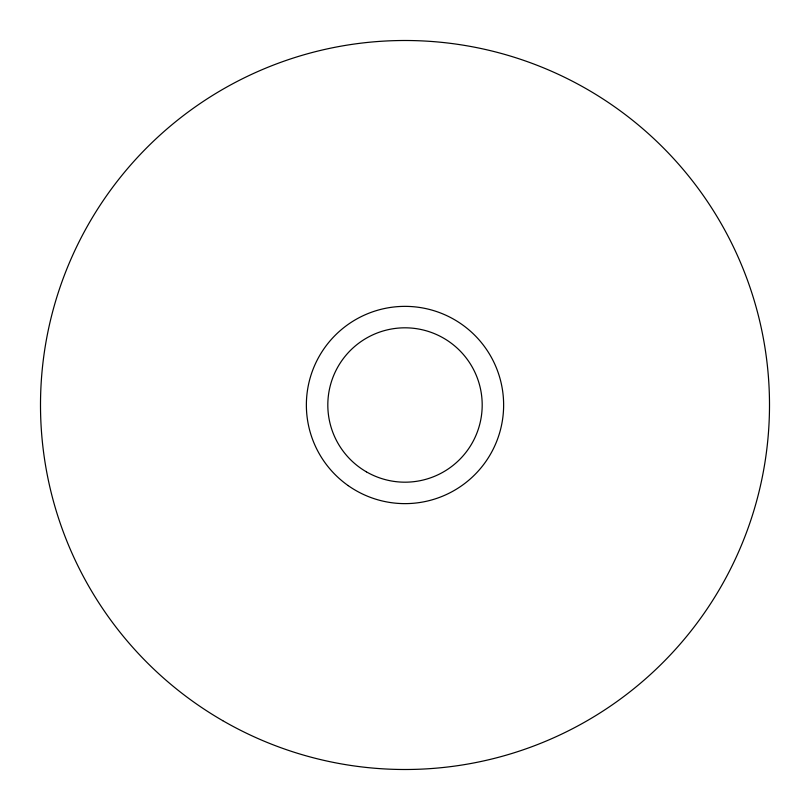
<?xml version="1.0" encoding="UTF-8"?>
<svg xmlns="http://www.w3.org/2000/svg" width="810" height="810" viewBox="0 0 810 810"><rect width="100%" height="100%" fill="white"/><g stroke="black" fill="none" stroke-linecap="round" stroke-linejoin="round"><path stroke-width="1.21" d="M222.75 720.667A364.5 364.5 0 0 0 769.5 405A364.5 364.5 0 0 0 222.75 89.333A364.5 364.5 0 0 0 222.75 720.667M348.209 485.635A98.628 98.628 0 0 0 503.233 413.859A98.628 98.628 0 0 0 363.558 315.495A98.628 98.628 0 0 0 348.209 485.635M366.403 471.845A77.193 77.193 0 0 0 482.193 405A77.193 77.193 0 0 0 366.403 338.155A77.193 77.193 0 0 0 366.403 471.845"/></g></svg>
